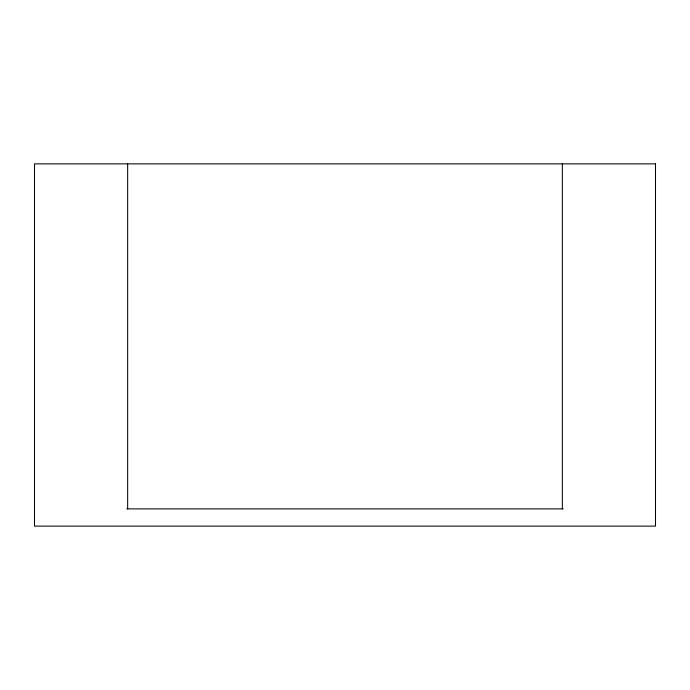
<?xml version="1.0" encoding="UTF-8"?>
<svg xmlns="http://www.w3.org/2000/svg" width="690" height="690" viewBox="0 0 690 690"><rect width="100%" height="100%" fill="white"/><g stroke="black" fill="none" stroke-linecap="round" stroke-linejoin="round"><path stroke-width="1.03" d="M126.77 508.875L563.23 508.875M562.35 163.875L562.35 508.875M127.65 163.875L127.65 508.875M655.5 163.875L34.5 163.875L34.5 526.125L655.5 526.125L655.5 163.875"/></g></svg>
